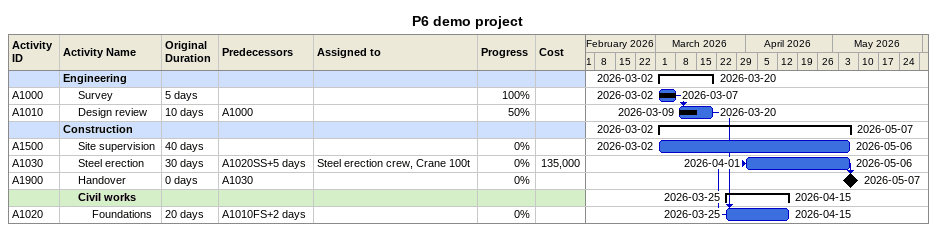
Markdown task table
P6 demo project

| ID | Level | Task | Original duration | Start | Finish | Predecessors | Resources | % complete | Cost |
|---|---|---|---|---|---|---|---|---|---|
|  | 1 | **Engineering** |  | 2026-03-02 | 2026-03-20 |  |  |  |  |
| A1000 | 2 | Survey | 5d | 2026-03-02 | 2026-03-07 |  |  | 100 |  |
| A1010 | 2 | Design review | 10d | 2026-03-09 | 2026-03-20 | A1000 |  | 50 |  |
|  | 1 | **Construction** |  | 2026-03-02 | 2026-05-07 |  |  |  |  |
| A1500 | 2 | Site supervision | 40d | 2026-03-02 | 2026-05-06 |  |  | 0 |  |
| A1030 | 2 | Steel erection | 30d | 2026-04-01 | 2026-05-06 | A1020SS+5d | Steel erection crew, Crane 100t | 0 | 135000 |
| A1900 | 2 | Handover | 0d | 2026-05-07 | 2026-05-07 | A1030 |  | 0 |  |
|  | 2 | **Civil works** |  | 2026-03-25 | 2026-04-15 |  |  |  |  |
| A1020 | 3 | Foundations | 20d | 2026-03-25 | 2026-04-15 | A1010FS+2d |  | 0 |  |
